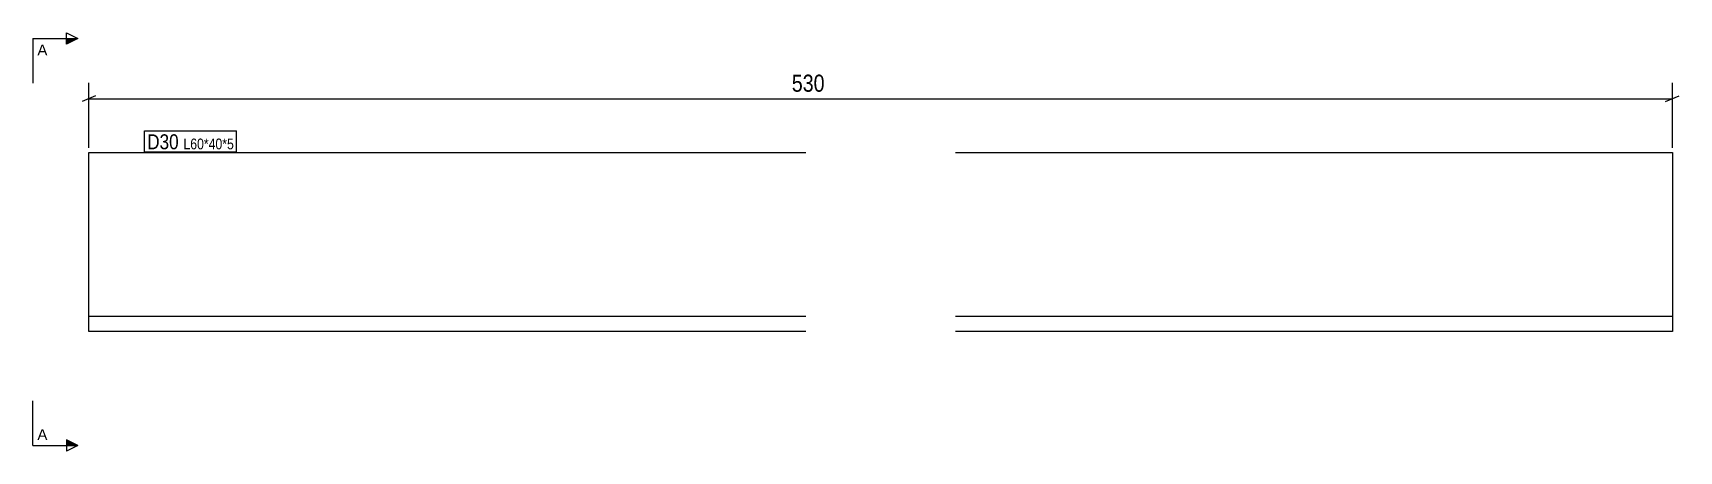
# Model space of a CAD drawing. Header units: millimetres. Extents: x 9 to 6125, y 4 to 145.
# Drawn here: x 5574 to 6125, y 4 to 145 of the extents above.
import ezdxf

# ---------------------------------------------------------------- set-up
doc = ezdxf.new("R2010")
doc.units = ezdxf.units.MM
doc.linetypes.add('DXK_LINE_DOT2', pattern=[3.9198, 1.9599, -1.9599])
for name, color, linetype in [('MÅLSÆTNING', 7, 'Continuous'), ('STÅL', 7, 'Continuous'), ('TEKST', 7, 'Continuous')]:
    doc.layers.add(name, color=color, linetype=linetype)
doc.styles.add('Arial', font='ARIAL.TTF', dxfattribs={"height": 0.2})
doc.styles.add('Arial Narrow', font='ARIALN.TTF', dxfattribs={"height": 0.2})

msp = doc.modelspace()

# ---------------------------------------------------------------- hatches: boundary and pattern name
at = {"layer": 'TEKST', "linetype": 'Continuous'}
for points in [[(5585.25, 140.82), (5585.25, 142.7), (5589, 142.7)], [(5585.25, 6.38), (5585.25, 8.25), (5589, 6.38)]]:
    msp.add_hatch(color=30, dxfattribs=at).paths.add_polyline_path(points)

# ---------------------------------------------------------------- linework, layer by layer
at = {"layer": 'MÅLSÆTNING', "color": 7, "linetype": 'Continuous'}
for p, q in [((5592.75, 106.04), (5592.75, 127.86)), ((6122.75, 106.04), (6122.75, 127.86)), ((5595, 123.44), (5590.5, 121.63)), ((5592.75, 122.54), (6122.75, 122.54)), ((6120.5, 121.63), (6125, 123.44))]:
    msp.add_line(p, q, dxfattribs=at)
at = {"layer": 'STÅL', "color": 2, "linetype": 'Continuous'}
for p, q in [((5592.75, 55.54), (5592.75, 104.54)), ((5592.75, 104.54), (5832.75, 104.54)), ((5882.75, 104.54), (6122.75, 104.54)), ((6122.75, 104.54), (6122.75, 44.54)), ((5592.75, 44.54), (5592.75, 55.54)), ((5832.75, 49.54), (5592.75, 49.54)), ((5832.75, 44.54), (5592.75, 44.54)), ((6122.75, 49.54), (5882.75, 49.54)), ((6122.75, 44.54), (5882.75, 44.54))]:
    msp.add_line(p, q, dxfattribs=at)
at = {"layer": 'STÅL', "color": 7, "linetype": 'DXK_LINE_DOT2'}
msp.add_line((6122.75, 104.31), (6122.75, 102.68), dxfattribs=at)
at = {"layer": 'TEKST', "color": 30, "linetype": 'Continuous'}
for p, q in [((5585.25, 140.82), (5585.25, 144.57)), ((5585.25, 144.57), (5589, 142.7)), ((5589, 142.7), (5585.25, 140.82)), ((5589, 6.38), (5585.25, 8.25)), ((5585.25, 8.25), (5585.25, 4.5)), ((5589, 6.38), (5585.25, 4.5))]:
    msp.add_line(p, q, dxfattribs=at)

# ---------------------------------------------------------------- wipeouts: each hides what was drawn before it
at = {"color": 0, "linetype": 'Continuous'}
for points in [[(5578.83, 137.07), (5578.83, 140.82), (5575.5, 140.82), (5575.5, 137.07)], [(5578.83, 8.25), (5578.83, 12), (5575.5, 12), (5575.5, 8.25)]]:
    msp.add_wipeout(points, dxfattribs=at).dxf.layer = 'TEKST'

# ---------------------------------------------------------------- next in the draw order: linework, layer by layer
at = {"layer": 'TEKST', "color": 30, "linetype": 'Continuous'}
for p, q in [((5574, 142.7), (5574, 127.7)), ((5574, 142.7), (5589, 142.7)), ((5574, 6.38), (5574, 21.38)), ((5574, 6.38), (5589, 6.38))]:
    msp.add_line(p, q, dxfattribs=at)

# ---------------------------------------------------------------- next in the draw order: texts
at = {"layer": 'TEKST', "color": 96, "linetype": 'Continuous', "style": 'Arial'}
for p in [(5575.5, 137.07), (5575.5, 8.25)]:
    msp.add_text('A', height=3.58, dxfattribs=at).set_placement(p)

# ---------------------------------------------------------------- next in the draw order: wipeouts: each hides what was drawn before it
at = {"color": 0}
for points, layer in [([(5888.68, 123.66), (5888.68, 132.06), (5826.82, 132.06), (5826.82, 123.66)], 'MÅLSÆTNING'), ([(5622.8, 105.59), (5622.8, 110.84), (5612.25, 110.84), (5612.25, 105.59)], 'TEKST')]:
    msp.add_wipeout(points, dxfattribs=at).dxf.layer = layer

# ---------------------------------------------------------------- next in the draw order: texts
at = {"layer": 'MÅLSÆTNING', "color": 3, "style": 'Arial Narrow'}
msp.add_text('530', height=5.727, dxfattribs=at).set_placement((5828.02, 124.86))

# ---------------------------------------------------------------- next in the draw order: wipeouts: each hides what was drawn before it
at = {"color": 0}
msp.add_wipeout([(5622.8, 105.59), (5622.8, 110.84), (5612.25, 110.84), (5612.25, 105.59)], dxfattribs=at).dxf.layer = 'TEKST'

# ---------------------------------------------------------------- next in the draw order: linework, layer by layer
at = {"layer": 'TEKST', "color": 7, "linetype": 'Continuous'}
msp.add_line((5611.35, 104.69), (5611.35, 111.74), dxfattribs=at)

# ---------------------------------------------------------------- next in the draw order: wipeouts: each hides what was drawn before it
at = {"color": 0}
msp.add_wipeout([(5641.28, 105.59), (5641.28, 109.34), (5624.38, 109.34), (5624.38, 105.59)], dxfattribs=at).dxf.layer = 'TEKST'

# ---------------------------------------------------------------- next in the draw order: wipeouts: each hides what was drawn before it
msp.add_wipeout([(5641.28, 105.59), (5641.28, 109.34), (5624.38, 109.34), (5624.38, 105.59)], dxfattribs=at).dxf.layer = 'TEKST'

# ---------------------------------------------------------------- next in the draw order: linework, layer by layer
at = {"layer": 'TEKST', "color": 7, "linetype": 'Continuous'}
for p, q in [((5611.35, 111.74), (5642.18, 111.74)), ((5642.18, 104.69), (5642.18, 111.74)), ((5611.35, 104.69), (5642.18, 104.69))]:
    msp.add_line(p, q, dxfattribs=at)

# ---------------------------------------------------------------- next in the draw order: texts
at = {"layer": 'TEKST', "color": 3, "style": 'Arial Narrow'}
for s, height, p in [('D30', 5.011, (5612.25, 105.59)), ('L60*40*5', 3.579, (5624.38, 105.59))]:
    msp.add_text(s, height=height, dxfattribs=at).set_placement(p)

doc.saveas('drawing.dxf')
